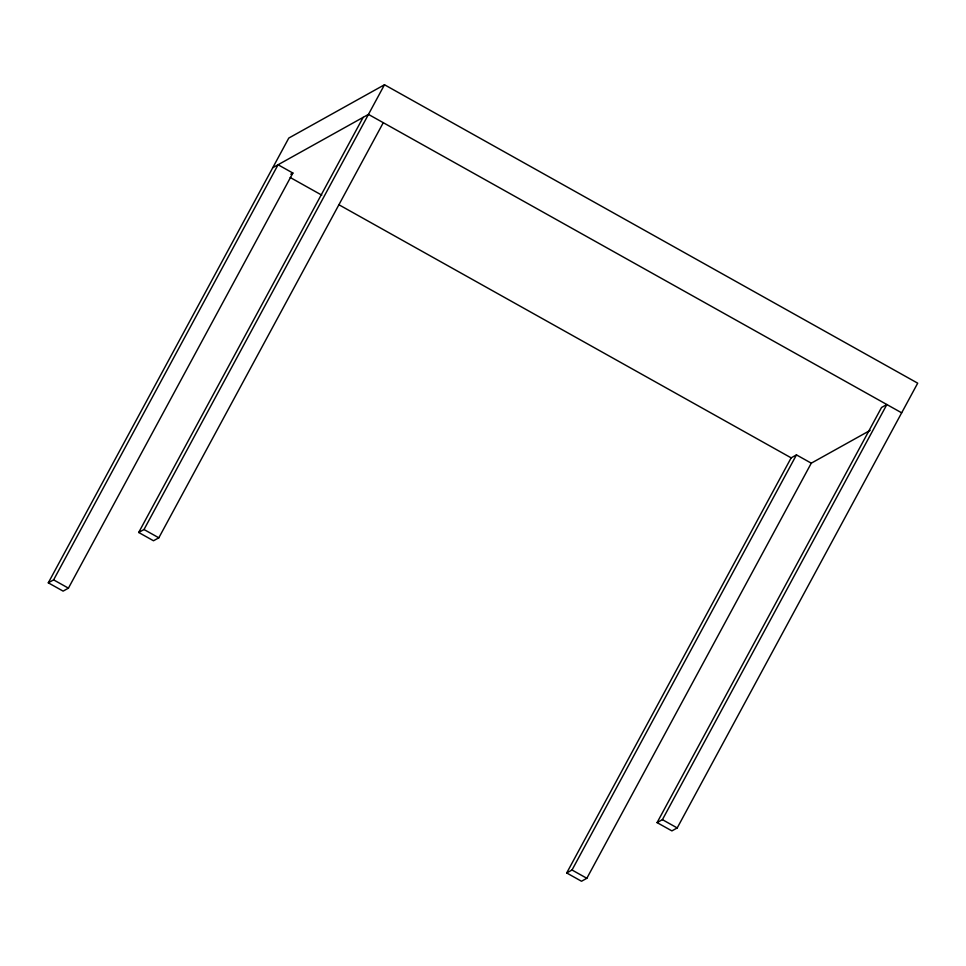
<?xml version="1.0" encoding="UTF-8"?>
<svg xmlns="http://www.w3.org/2000/svg" width="966" height="966" viewBox="0 0 966 966"><rect width="100%" height="100%" fill="white"/><g stroke="black" fill="none" stroke-linecap="round" stroke-linejoin="round"><path stroke-width="1.45" d="M48.3 582.824L53.613 579.866L278.063 164.751L292.879 173.047L68.429 588.149L63.116 591.12L48.3 582.824L288.786 138.066L384.492 84.754L917.7 383.176L677.214 827.934L671.901 830.893L657.085 822.609L881.535 407.495L886.86 404.537L662.41 819.651L657.085 822.609M383.273 122.694L158.822 537.808L153.497 540.767L138.693 532.471L363.144 117.357M138.693 532.471L144.006 529.513L384.492 84.754M811.283 463.173L586.833 878.287L581.508 881.246L566.704 872.962L791.154 457.848L796.467 454.889L811.283 463.173L870.173 430.365M566.704 872.962L572.017 870.004L796.467 454.889M272.75 167.71L368.457 114.399L901.664 412.82M290.754 174.23L292.879 173.047M290.186 177.478L321.75 195.132M338.837 204.707L791.154 457.848M144.006 529.513L158.822 537.808M662.41 819.651L677.214 827.934M53.613 579.866L68.429 588.149M572.017 870.004L586.833 878.287"/></g></svg>
